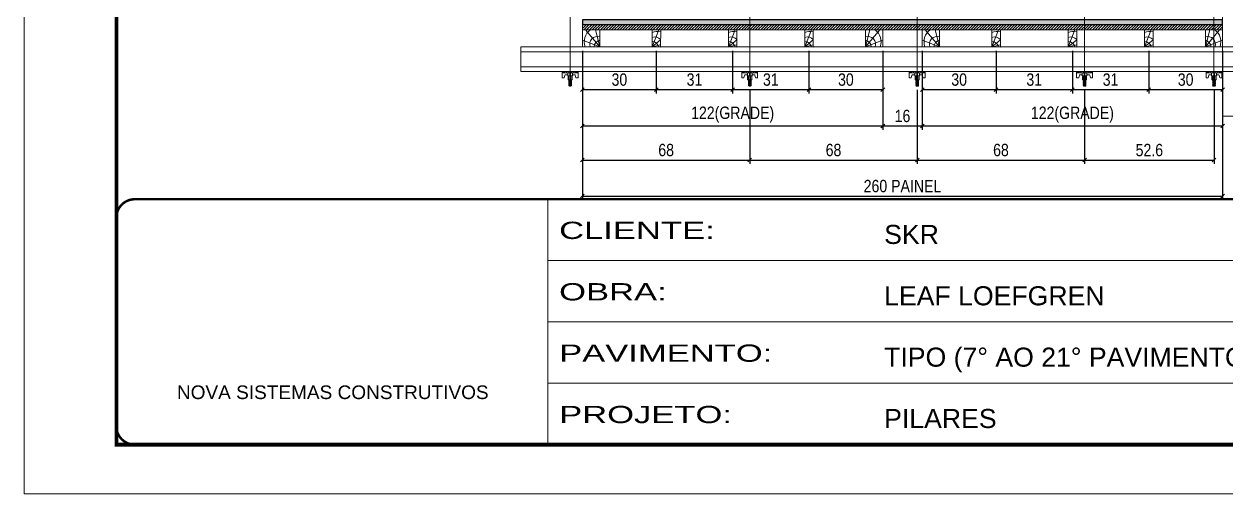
# Model space of a CAD drawing. Extents: x 14400 to 27878, y -21631 to 6985.
# Drawn here: x 14413 to 15390, y 1340 to 1722 of the extents above; entities that cross this region are included whole.
import ezdxf

# ---------------------------------------------------------------- set-up
doc = ezdxf.new("R2010")
doc.units = 0
doc.linetypes.add('CONTINUO', pattern=[0])
doc.linetypes.add('DASHED', pattern=[0.75, 0.5, -0.25])
doc.layers.add('CHAPA', color=1, linetype='Continuous')
doc.layers.add('COTA', color=241, linetype='Continuous')
for name, color, linetype, lineweight in [('Folhas', 255, 'Continuous', 9), ('Hachura', 251, 'Continuous', 9), ('Madeira', 126, 'Continuous', 18), ('Perfil Metálico', 224, 'Continuous', 18), ('SARRAFO DE PRESSAO', 251, 'DASHED', 9)]:
    doc.layers.add(name, color=color, linetype=linetype, lineweight=lineweight)
doc.styles.add('ARIAL', font='arial.ttf')
doc.styles.add('COTA TECNICA 2X', font='techl___.ttf', dxfattribs={"height": 10})
doc.styles.add('Tecnologia', font='')
doc.styles.get('Tecnologia').set_extended_font_data('Forgotten Futurist')
doc.dimstyles.new('SECAO PILAR', dxfattribs={"dimtxt": 10, "dimasz": 3, "dimexe": 3, "dimexo": 3, "dimgap": 3, "dimtad": 1, "dimdec": 1, "dimlfac": 0.5, "dimzin": 12, "dimdsep": 46, "dimtxsty": 'COTA TECNICA 2X', "dimblk1": 'OBLIQUE', "dimblk2": 'OBLIQUE', "dimsah": 1, "dimcen": 0.9, "dimclrd": 256, "dimclre": 256, "dimclrt": 256, "dimadec": 1, "dimazin": 3, "dimtfac": 1, "dimtdec": 1, "dimtmove": 0, "dimatfit": 3, "dimfxl": 1, "dimtolj": 1, "dimtzin": 12, "dimarcsym": 0})

# ---------------------------------------------------------------- blocks, each defined once
blk = doc.blocks.new('9999999999')
at = {"color": 30, "linetype": 'CONTINUO'}
for p, q in [((98564.56, 34230.21), (98564.56, 34429.45)), ((98564.56, 34379.64), (99583.98, 34379.64)), ((98564.56, 34329.83), (99487.98, 34329.83)), ((98564.56, 34280.02), (99487.98, 34280.02))]:
    blk.add_line(p, q, dxfattribs=at)
at = {"color": 30, "linetype": 'CONTINUO', "const_width": 2}
blk.add_lwpolyline([(99583.98, 34230.21), (99583.98, 34414.45, 0.414214), (99568.98, 34429.45), (98228.98, 34429.45, 0.414214), (98213.98, 34414.45), (98213.98, 34245.21, 0.414214), (98228.98, 34230.21), (99583.98, 34230.21)], format="xyb", dxfattribs=at)
at = {"layer": 'Folhas'}
blk.add_lwpolyline([(98138.98, 34190.21), (99623.98, 34190.21), (99623.98, 35240.21), (98138.98, 35240.21)], close=True, dxfattribs=at)
at = {"layer": 'Folhas', "color": 30, "const_width": 3}
blk.add_lwpolyline([(98213.98, 34230.21), (99583.98, 34230.21), (99583.98, 35200.21), (98213.98, 35200.21)], close=True, dxfattribs=at)
at = {"color": 7, "linetype": 'Continuous', "ltscale": 5, "style": 'ARIAL'}
for s, height, p in [('SKR', 15.483, (98837.68, 34393.13)), ('LEAF LOEFGREN', 15.4829, (98837.68, 34343.32)), ('TIPO (7° AO 21° PAVIMENTO)', 15.4829, (98837.68, 34293.51)), ('NOVA SISTEMAS CONSTRUTIVOS', 11.0592, (98263.19, 34267.21)), ('PILARES', 15.483, (98837.68, 34243.7))]:
    blk.add_text(s, height=height, dxfattribs=at).set_placement(p)
at = {"layer": 'Folhas', "color": 7, "style": 'Tecnologia', "width": 1.5}
for s, p in [('CLIENTE:', (98573.65, 34397.17)), ('OBRA:', (98573.65, 34347.31)), ('PAVIMENTO:', (98573.65, 34297.5)), ('PROJETO:', (98573.65, 34247.69))]:
    blk.add_text(s, height=14, dxfattribs=at).set_placement(p)
blk = doc.blocks.new('PONTALETE')
at = {"layer": 'Madeira'}
for q in [(2.71, 7), (7, 5.76), (7, 1.74)]:
    blk.add_line((0, 0), q, dxfattribs=at)
blk.add_lwpolyline([(0, 0), (7, 0), (7, 7), (0, 7)], close=True, dxfattribs=at)
for centre, radius, start, end in [((2.04, 0.06), 6.23, 37.2818, 109.0913), ((1.09, 0.9), 3.19, 343.603, 109.9847), ((-0.21, -0.78), 3.09, 14.6322, 86.0383)]:
    blk.add_arc(centre, radius, start, end, dxfattribs=at)
blk = doc.blocks.new('MEIO PONTALETE')
at = {"layer": 'Madeira'}
for q in [(2.71, 7), (3.5, 2.88), (3.5, 0.87)]:
    blk.add_line((0, 0), q, dxfattribs=at)
blk.add_lwpolyline([(0, 0), (3.5, 0), (3.5, 7), (0, 7)], close=True, dxfattribs=at)
for centre, radius, start, end in [((2.04, 0.06), 6.23, 76.4499, 109.0913), ((1.09, 0.9), 3.19, 40.9063, 109.9847), ((-0.21, -0.78), 3.09, 14.6322, 86.0383)]:
    blk.add_arc(centre, radius, start, end, dxfattribs=at)
blk = doc.blocks.new('_Oblique')
at = {"color": 0, "linetype": 'ByBlock', "lineweight": -2}
blk.add_line((-0.5, -0.5), (0.5, 0.5), dxfattribs=at)
blk = doc.blocks.new('*D1365')
at = {"layer": 'COTA', "lineweight": -2, "transparency": 16777216}
for p, q in [((23153.73, -638.55), (23153.73, -673.26)), ((23213.73, -638.56), (23213.73, -673.26)), ((23213.73, -670.26), (23153.73, -670.26))]:
    blk.add_line(p, q, dxfattribs=at)
at = {"layer": 'Defpoints', "color": 0, "transparency": 16777216}
for p in [(23153.73, -635.55), (23213.73, -635.56), (23153.73, -670.26)]:
    blk.add_point(p, dxfattribs=at)
at = {"layer": 'COTA', "lineweight": -2, "transparency": 16777216, "xscale": 3, "yscale": 3, "zscale": 3, "rotation": 180}
blk.add_blockref('_Oblique', (23153.73, -670.26), dxfattribs=at)
at = {"layer": 'COTA', "lineweight": -2, "transparency": 16777216, "xscale": 3, "yscale": 3, "zscale": 3}
blk.add_blockref('_Oblique', (23213.73, -670.26), dxfattribs=at)
at = {"layer": 'COTA', "transparency": 16777216, "insert": (23183.73, -662.05), "char_height": 10, "attachment_point": 5, "style": 'COTA TECNICA 2X'}
blk.add_mtext('\\A1;30', dxfattribs=at)
blk = doc.blocks.new('*D1366')
at = {"layer": 'COTA', "lineweight": -2, "transparency": 16777216}
for p, q in [((22969.73, -638.54), (22969.73, -702.68)), ((23213.73, -638.56), (23213.73, -702.68)), ((22969.73, -699.68), (23213.73, -699.68))]:
    blk.add_line(p, q, dxfattribs=at)
at = {"layer": 'Defpoints', "color": 0, "transparency": 16777216}
for p in [(22969.73, -635.54), (23213.73, -635.56), (23213.73, -699.68)]:
    blk.add_point(p, dxfattribs=at)
at = {"layer": 'COTA', "lineweight": -2, "transparency": 16777216, "xscale": 3, "yscale": 3, "zscale": 3, "rotation": 180}
blk.add_blockref('_Oblique', (22969.73, -699.68), dxfattribs=at)
at = {"layer": 'COTA', "lineweight": -2, "transparency": 16777216, "xscale": 3, "yscale": 3, "zscale": 3}
blk.add_blockref('_Oblique', (23213.73, -699.68), dxfattribs=at)
at = {"layer": 'COTA', "transparency": 16777216, "insert": (23091.73, -690.46), "char_height": 10, "attachment_point": 5, "style": 'COTA TECNICA 2X'}
blk.add_mtext('\\A1;122(GRADE)', dxfattribs=at)
blk = doc.blocks.new('*D1367')
at = {"layer": 'COTA', "lineweight": -2, "transparency": 16777216}
for p, q in [((23091.73, -638.55), (23091.73, -673.26)), ((23153.73, -638.55), (23153.73, -673.26)), ((23153.73, -670.26), (23091.73, -670.26))]:
    blk.add_line(p, q, dxfattribs=at)
at = {"layer": 'Defpoints', "color": 0, "transparency": 16777216}
for p in [(23091.73, -635.55), (23153.73, -635.55), (23091.73, -670.26)]:
    blk.add_point(p, dxfattribs=at)
at = {"layer": 'COTA', "lineweight": -2, "transparency": 16777216, "xscale": 3, "yscale": 3, "zscale": 3, "rotation": 180}
blk.add_blockref('_Oblique', (23091.73, -670.26), dxfattribs=at)
at = {"layer": 'COTA', "lineweight": -2, "transparency": 16777216, "xscale": 3, "yscale": 3, "zscale": 3}
blk.add_blockref('_Oblique', (23153.73, -670.26), dxfattribs=at)
at = {"layer": 'COTA', "transparency": 16777216, "insert": (23122.73, -662.05), "char_height": 10, "attachment_point": 5, "style": 'COTA TECNICA 2X'}
blk.add_mtext('\\A1;31', dxfattribs=at)
blk = doc.blocks.new('*D1368')
at = {"layer": 'COTA', "lineweight": -2, "transparency": 16777216}
for p, q in [((23029.73, -638.55), (23029.73, -673.26)), ((23091.73, -638.55), (23091.73, -673.26)), ((23091.73, -670.26), (23029.73, -670.26))]:
    blk.add_line(p, q, dxfattribs=at)
at = {"layer": 'Defpoints', "color": 0, "transparency": 16777216}
for p in [(23029.73, -635.55), (23091.73, -635.55), (23029.73, -670.26)]:
    blk.add_point(p, dxfattribs=at)
at = {"layer": 'COTA', "lineweight": -2, "transparency": 16777216, "xscale": 3, "yscale": 3, "zscale": 3, "rotation": 180}
blk.add_blockref('_Oblique', (23029.73, -670.26), dxfattribs=at)
at = {"layer": 'COTA', "lineweight": -2, "transparency": 16777216, "xscale": 3, "yscale": 3, "zscale": 3}
blk.add_blockref('_Oblique', (23091.73, -670.26), dxfattribs=at)
at = {"layer": 'COTA', "transparency": 16777216, "insert": (23060.73, -662.05), "char_height": 10, "attachment_point": 5, "style": 'COTA TECNICA 2X'}
blk.add_mtext('\\A1;31', dxfattribs=at)
blk = doc.blocks.new('*D1369')
at = {"layer": 'COTA', "lineweight": -2, "transparency": 16777216}
for p, q in [((22969.73, -638.55), (22969.73, -673.26)), ((23029.73, -638.55), (23029.73, -673.26)), ((23029.73, -670.26), (22969.73, -670.26))]:
    blk.add_line(p, q, dxfattribs=at)
at = {"layer": 'Defpoints', "color": 0, "transparency": 16777216}
for p in [(22969.73, -635.55), (23029.73, -635.55), (22969.73, -670.26)]:
    blk.add_point(p, dxfattribs=at)
at = {"layer": 'COTA', "lineweight": -2, "transparency": 16777216, "xscale": 3, "yscale": 3, "zscale": 3, "rotation": 180}
blk.add_blockref('_Oblique', (22969.73, -670.26), dxfattribs=at)
at = {"layer": 'COTA', "lineweight": -2, "transparency": 16777216, "xscale": 3, "yscale": 3, "zscale": 3}
blk.add_blockref('_Oblique', (23029.73, -670.26), dxfattribs=at)
at = {"layer": 'COTA', "transparency": 16777216, "insert": (22999.73, -662.05), "char_height": 10, "attachment_point": 5, "style": 'COTA TECNICA 2X'}
blk.add_mtext('\\A1;30', dxfattribs=at)
blk = doc.blocks.new('C')
at = {"layer": 'Hachura', "color": 0}
for p, q in [((0, 3.22), (0, -3.22)), ((0.45, 3.22), (0, 3.22)), ((0.46, 3.16), (0, 3.16)), ((0.46, 3.05), (0, 3.05)), ((0.46, 2.88), (0, 2.88)), ((0, 2.75), (0, -1.16)), ((0.46, 2.65), (0, 2.65)), ((0.46, 2.23), (0, 2.23)), ((0.46, 1.51), (0, 1.51)), ((0.39, 0.49), (0.17, 0.49)), ((0.45, -3.23), (0.45, 3.22)), ((0.45, 3.22), (2.58, 3.22)), ((1.74, 0.97), (0.45, 0.97)), ((1.45, 0.1), (0.45, 0.1)), ((1.35, 1.94), (1.35, 0.96)), ((2.58, 2.39), (1.47, 2.09)), ((1.74, -0.97), (1.74, 0.97)), ((1.74, 0.97), (1.74, 0.84)), ((1.74, 0.97), (1.74, 0.84)), ((1.74, 0.84), (3.35, 0.84)), ((3.35, 0.45), (1.74, 0.45)), ((2.58, 3.22), (2.58, 2.39)), ((3.32, 0.84), (3.32, -0.84)), ((3.35, 0.84), (3.35, -0.84)), ((3.68, 0.45), (3.35, 0.45)), ((3.84, -0.52), (3.35, 0.45)), ((3.35, 0.06), (3.67, -0.57)), ((3.68, 0.45), (4.16, -0.52)), ((3.72, 0.5), (4.25, -0.57)), ((4.37, -0.55), (3.83, 0.53)), ((4.15, 0.45), (3.93, 0.45)), ((4.42, -0.52), (3.93, 0.45)), ((4.15, 0.45), (4.26, 0.45)), ((4.26, 0.45), (4.74, -0.52)), ((4.3, 0.5), (4.83, -0.57)), ((4.95, -0.55), (4.41, 0.53)), ((4.51, 0.45), (4.84, 0.45)), ((5, -0.52), (4.51, 0.45)), ((4.84, 0.45), (5.32, -0.52)), ((4.88, 0.5), (5.41, -0.57)), ((5.53, -0.55), (4.99, 0.53)), ((5.58, -0.52), (5.09, 0.45)), ((5.42, 0.45), (5.09, 0.45)), ((5.58, -0.52), (5.09, 0.45)), ((5.42, 0.45), (5.74, -0.19)), ((5.46, 0.5), (5.74, -0.07)), ((5.74, 0.19), (5.57, 0.53)), ((5.74, 0.32), (5.68, 0.45)), ((5.68, 0.45), (5.74, 0.45)), ((5.74, 0.45), (5.9, 0.29)), ((5.74, 0.45), (5.74, -0.52)), ((5.9, -0.36), (5.9, 0.29)), ((0.45, 0), (0, 0)), ((0.46, -1.52), (0, -1.52)), ((0.46, -2.23), (0, -2.23)), ((0.46, -2.65), (0, -2.65)), ((0.46, -2.88), (0, -2.88)), ((0.46, -3.05), (0, -3.05)), ((0.46, -3.16), (0, -3.16)), ((0, -3.22), (2.57, -3.22)), ((0.08, -0.48), (0.29, -0.48)), ((0.29, -0.48), (0.4, -0.48)), ((0.45, 0), (0.45, -0.97)), ((0.45, -0.16), (1.45, -0.16)), ((0.45, -0.65), (0.45, -0.32)), ((0.45, -3.23), (0.45, -0.65)), ((0.45, -0.97), (1.74, -0.97)), ((1.35, -1.94), (1.35, -0.97)), ((2.58, -2.39), (1.47, -2.1)), ((3.35, -0.32), (1.74, -0.32)), ((3.35, -0.84), (1.74, -0.84)), ((2.58, -3.23), (2.58, -2.39)), ((3.35, -0.07), (3.58, -0.52)), ((3.35, -0.52), (3.58, -0.52)), ((3.84, -0.52), (4.16, -0.52)), ((4.42, -0.52), (4.74, -0.52)), ((4.63, -0.52), (4.74, -0.52)), ((5, -0.52), (5.32, -0.52)), ((5.58, -0.52), (5.74, -0.52)), ((5.74, -0.52), (5.9, -0.36)), ((5.74, -0.52), (5.74, -0.52))]:
    blk.add_line(p, q, dxfattribs=at)
for centre, radius, start, end in [((1.52, 1.94), 0.161, 104.7436, 180), ((1.44, -0.03), 0.129, 272.695, 87.305), ((3.81, 0.39), 0.143, 25.5688, 154.4312), ((4.39, 0.39), 0.143, 25.5688, 154.4312), ((4.97, 0.39), 0.143, 25.5688, 154.4312), ((5.55, 0.39), 0.143, 25.5688, 154.4312), ((0.17, -0.37), 0.174, 221.744, 317.8592), ((1.52, -1.94), 0.161, 180, 255.2564), ((3.71, -0.4), 0.174, 222.1408, 318.256), ((4.29, -0.4), 0.174, 222.1408, 318.256), ((4.87, -0.4), 0.174, 222.1408, 318.256), ((5.45, -0.4), 0.174, 222.1408, 318.256), ((5.61, -0.4), 0.174, 317.8592, 318.256)]:
    blk.add_arc(centre, radius, start, end, dxfattribs=at)
blk = doc.blocks.new('*D1360')
at = {"layer": 'COTA', "lineweight": -2, "transparency": 16777216}
for p, q in [((23429.73, -638.55), (23429.73, -673.26)), ((23489.73, -638.56), (23489.73, -673.26)), ((23489.73, -670.26), (23429.73, -670.26))]:
    blk.add_line(p, q, dxfattribs=at)
at = {"layer": 'Defpoints', "color": 0, "transparency": 16777216}
for p in [(23429.73, -635.55), (23489.73, -635.56), (23429.73, -670.26)]:
    blk.add_point(p, dxfattribs=at)
at = {"layer": 'COTA', "lineweight": -2, "transparency": 16777216, "xscale": 3, "yscale": 3, "zscale": 3, "rotation": 180}
blk.add_blockref('_Oblique', (23429.73, -670.26), dxfattribs=at)
at = {"layer": 'COTA', "lineweight": -2, "transparency": 16777216, "xscale": 3, "yscale": 3, "zscale": 3}
blk.add_blockref('_Oblique', (23489.73, -670.26), dxfattribs=at)
at = {"layer": 'COTA', "transparency": 16777216, "insert": (23459.73, -662.05), "char_height": 10, "attachment_point": 5, "style": 'COTA TECNICA 2X'}
blk.add_mtext('\\A1;30', dxfattribs=at)
blk = doc.blocks.new('*D1361')
at = {"layer": 'COTA', "lineweight": -2, "transparency": 16777216}
for p, q in [((23245.74, -638.54), (23245.74, -702.68)), ((23489.73, -638.56), (23489.73, -702.68)), ((23245.74, -699.68), (23489.73, -699.68))]:
    blk.add_line(p, q, dxfattribs=at)
at = {"layer": 'Defpoints', "color": 0, "transparency": 16777216}
for p in [(23245.74, -635.54), (23489.73, -635.56), (23489.73, -699.68)]:
    blk.add_point(p, dxfattribs=at)
at = {"layer": 'COTA', "lineweight": -2, "transparency": 16777216, "xscale": 3, "yscale": 3, "zscale": 3, "rotation": 180}
blk.add_blockref('_Oblique', (23245.74, -699.68), dxfattribs=at)
at = {"layer": 'COTA', "lineweight": -2, "transparency": 16777216, "xscale": 3, "yscale": 3, "zscale": 3}
blk.add_blockref('_Oblique', (23489.73, -699.68), dxfattribs=at)
at = {"layer": 'COTA', "transparency": 16777216, "insert": (23367.74, -690.46), "char_height": 10, "attachment_point": 5, "style": 'COTA TECNICA 2X'}
blk.add_mtext('\\A1;122(GRADE)', dxfattribs=at)
blk = doc.blocks.new('*D1362')
at = {"layer": 'COTA', "lineweight": -2, "transparency": 16777216}
for p, q in [((23367.73, -638.55), (23367.73, -673.26)), ((23429.73, -638.55), (23429.73, -673.26)), ((23429.73, -670.26), (23367.73, -670.26))]:
    blk.add_line(p, q, dxfattribs=at)
at = {"layer": 'Defpoints', "color": 0, "transparency": 16777216}
for p in [(23367.73, -635.55), (23429.73, -635.55), (23367.73, -670.26)]:
    blk.add_point(p, dxfattribs=at)
at = {"layer": 'COTA', "lineweight": -2, "transparency": 16777216, "xscale": 3, "yscale": 3, "zscale": 3, "rotation": 180}
blk.add_blockref('_Oblique', (23367.73, -670.26), dxfattribs=at)
at = {"layer": 'COTA', "lineweight": -2, "transparency": 16777216, "xscale": 3, "yscale": 3, "zscale": 3}
blk.add_blockref('_Oblique', (23429.73, -670.26), dxfattribs=at)
at = {"layer": 'COTA', "transparency": 16777216, "insert": (23398.73, -662.05), "char_height": 10, "attachment_point": 5, "style": 'COTA TECNICA 2X'}
blk.add_mtext('\\A1;31', dxfattribs=at)
blk = doc.blocks.new('*D1363')
at = {"layer": 'COTA', "lineweight": -2, "transparency": 16777216}
for p, q in [((23305.73, -638.55), (23305.73, -673.26)), ((23367.73, -638.55), (23367.73, -673.26)), ((23367.73, -670.26), (23305.73, -670.26))]:
    blk.add_line(p, q, dxfattribs=at)
at = {"layer": 'Defpoints', "color": 0, "transparency": 16777216}
for p in [(23305.73, -635.55), (23367.73, -635.55), (23305.73, -670.26)]:
    blk.add_point(p, dxfattribs=at)
at = {"layer": 'COTA', "lineweight": -2, "transparency": 16777216, "xscale": 3, "yscale": 3, "zscale": 3, "rotation": 180}
blk.add_blockref('_Oblique', (23305.73, -670.26), dxfattribs=at)
at = {"layer": 'COTA', "lineweight": -2, "transparency": 16777216, "xscale": 3, "yscale": 3, "zscale": 3}
blk.add_blockref('_Oblique', (23367.73, -670.26), dxfattribs=at)
at = {"layer": 'COTA', "transparency": 16777216, "insert": (23336.73, -662.05), "char_height": 10, "attachment_point": 5, "style": 'COTA TECNICA 2X'}
blk.add_mtext('\\A1;31', dxfattribs=at)
blk = doc.blocks.new('*D1364')
at = {"layer": 'COTA', "lineweight": -2, "transparency": 16777216}
for p, q in [((23245.74, -638.55), (23245.74, -673.26)), ((23305.73, -638.55), (23305.73, -673.26)), ((23305.73, -670.26), (23245.74, -670.26))]:
    blk.add_line(p, q, dxfattribs=at)
at = {"layer": 'Defpoints', "color": 0, "transparency": 16777216}
for p in [(23245.74, -635.55), (23305.73, -635.55), (23245.74, -670.26)]:
    blk.add_point(p, dxfattribs=at)
at = {"layer": 'COTA', "lineweight": -2, "transparency": 16777216, "xscale": 3, "yscale": 3, "zscale": 3, "rotation": 180}
blk.add_blockref('_Oblique', (23245.74, -670.26), dxfattribs=at)
at = {"layer": 'COTA', "lineweight": -2, "transparency": 16777216, "xscale": 3, "yscale": 3, "zscale": 3}
blk.add_blockref('_Oblique', (23305.73, -670.26), dxfattribs=at)
at = {"layer": 'COTA', "transparency": 16777216, "insert": (23275.74, -662.05), "char_height": 10, "attachment_point": 5, "style": 'COTA TECNICA 2X'}
blk.add_mtext('\\A1;30', dxfattribs=at)
blk = doc.blocks.new('*D1370')
at = {"layer": 'COTA', "lineweight": -2, "transparency": 16777216}
for p, q in [((23213.75, -638.55), (23213.75, -702.68)), ((23245.74, -638.55), (23245.74, -702.68)), ((23213.75, -699.68), (23245.74, -699.68))]:
    blk.add_line(p, q, dxfattribs=at)
at = {"layer": 'Defpoints', "color": 0, "transparency": 16777216}
for p in [(23213.75, -635.55), (23245.74, -635.55), (23245.74, -699.68)]:
    blk.add_point(p, dxfattribs=at)
at = {"layer": 'COTA', "lineweight": -2, "transparency": 16777216, "xscale": 3, "yscale": 3, "zscale": 3, "rotation": 180}
blk.add_blockref('_Oblique', (23213.75, -699.68), dxfattribs=at)
at = {"layer": 'COTA', "lineweight": -2, "transparency": 16777216, "xscale": 3, "yscale": 3, "zscale": 3}
blk.add_blockref('_Oblique', (23245.74, -699.68), dxfattribs=at)
at = {"layer": 'COTA', "transparency": 16777216, "insert": (23229.74, -691.58), "char_height": 10, "attachment_point": 5, "style": 'COTA TECNICA 2X'}
blk.add_mtext('\\A1;16', dxfattribs=at)
blk = doc.blocks.new('*D1372')
at = {"layer": 'COTA', "lineweight": -2, "transparency": 16777216}
for p, q in [((22969.67, -638.6), (22969.67, -759.59)), ((23489.73, -692.55), (23489.73, -759.59)), ((22969.67, -756.59), (23489.73, -756.59))]:
    blk.add_line(p, q, dxfattribs=at)
at = {"layer": 'Defpoints', "color": 0, "transparency": 16777216}
for p in [(22969.67, -635.6), (23489.73, -689.55), (23489.73, -756.59)]:
    blk.add_point(p, dxfattribs=at)
at = {"layer": 'COTA', "lineweight": -2, "transparency": 16777216, "xscale": 3, "yscale": 3, "zscale": 3, "rotation": 180}
blk.add_blockref('_Oblique', (22969.67, -756.59), dxfattribs=at)
at = {"layer": 'COTA', "lineweight": -2, "transparency": 16777216, "xscale": 3, "yscale": 3, "zscale": 3}
blk.add_blockref('_Oblique', (23489.73, -756.59), dxfattribs=at)
at = {"layer": 'COTA', "transparency": 16777216, "insert": (23229.7, -748.49), "char_height": 10, "attachment_point": 5, "style": 'COTA TECNICA 2X'}
blk.add_mtext('\\A1;260 PAINEL', dxfattribs=at)
blk = doc.blocks.new('*D1394')
at = {"layer": 'COTA', "lineweight": -2, "transparency": 16777216}
for p, q in [((22969.75, -638.55), (22969.75, -730.37)), ((23105.68, -670.35), (23105.68, -730.37)), ((22969.75, -727.37), (23105.68, -727.37))]:
    blk.add_line(p, q, dxfattribs=at)
at = {"layer": 'Defpoints', "color": 0, "transparency": 16777216}
for p in [(22969.75, -635.55), (23105.68, -667.35), (23105.68, -727.37)]:
    blk.add_point(p, dxfattribs=at)
at = {"layer": 'COTA', "lineweight": -2, "transparency": 16777216, "xscale": 3, "yscale": 3, "zscale": 3, "rotation": 180}
blk.add_blockref('_Oblique', (22969.75, -727.37), dxfattribs=at)
at = {"layer": 'COTA', "lineweight": -2, "transparency": 16777216, "xscale": 3, "yscale": 3, "zscale": 3}
blk.add_blockref('_Oblique', (23105.68, -727.37), dxfattribs=at)
at = {"layer": 'COTA', "transparency": 16777216, "insert": (23037.72, -719.24), "char_height": 10, "attachment_point": 5, "style": 'COTA TECNICA 2X'}
blk.add_mtext('\\A1;68', dxfattribs=at)
blk = doc.blocks.new('*D1395')
at = {"layer": 'COTA', "lineweight": -2, "transparency": 16777216}
for p, q in [((23105.68, -670.35), (23105.68, -730.37)), ((23241.68, -670.35), (23241.68, -730.37)), ((23105.68, -727.37), (23241.68, -727.37))]:
    blk.add_line(p, q, dxfattribs=at)
at = {"layer": 'Defpoints', "color": 0, "transparency": 16777216}
for p in [(23105.68, -667.35), (23241.68, -667.35), (23241.68, -727.37)]:
    blk.add_point(p, dxfattribs=at)
at = {"layer": 'COTA', "lineweight": -2, "transparency": 16777216, "xscale": 3, "yscale": 3, "zscale": 3, "rotation": 180}
blk.add_blockref('_Oblique', (23105.68, -727.37), dxfattribs=at)
at = {"layer": 'COTA', "lineweight": -2, "transparency": 16777216, "xscale": 3, "yscale": 3, "zscale": 3}
blk.add_blockref('_Oblique', (23241.68, -727.37), dxfattribs=at)
at = {"layer": 'COTA', "transparency": 16777216, "insert": (23173.68, -719.24), "char_height": 10, "attachment_point": 5, "style": 'COTA TECNICA 2X'}
blk.add_mtext('\\A1;68', dxfattribs=at)
blk = doc.blocks.new('*D1396')
at = {"layer": 'COTA', "lineweight": -2, "transparency": 16777216}
for p, q in [((23241.68, -670.35), (23241.68, -730.37)), ((23377.68, -670.35), (23377.68, -730.37)), ((23241.68, -727.37), (23377.68, -727.37))]:
    blk.add_line(p, q, dxfattribs=at)
at = {"layer": 'Defpoints', "color": 0, "transparency": 16777216}
for p in [(23241.68, -667.35), (23377.68, -667.35), (23377.68, -727.37)]:
    blk.add_point(p, dxfattribs=at)
at = {"layer": 'COTA', "lineweight": -2, "transparency": 16777216, "xscale": 3, "yscale": 3, "zscale": 3, "rotation": 180}
blk.add_blockref('_Oblique', (23241.68, -727.37), dxfattribs=at)
at = {"layer": 'COTA', "lineweight": -2, "transparency": 16777216, "xscale": 3, "yscale": 3, "zscale": 3}
blk.add_blockref('_Oblique', (23377.68, -727.37), dxfattribs=at)
at = {"layer": 'COTA', "transparency": 16777216, "insert": (23309.68, -719.24), "char_height": 10, "attachment_point": 5, "style": 'COTA TECNICA 2X'}
blk.add_mtext('\\A1;68', dxfattribs=at)
blk = doc.blocks.new('*D1397')
at = {"layer": 'COTA', "lineweight": -2, "transparency": 16777216}
for p, q in [((23377.68, -670.35), (23377.68, -730.37)), ((23482.81, -670.35), (23482.81, -730.37)), ((23377.68, -727.37), (23482.81, -727.37))]:
    blk.add_line(p, q, dxfattribs=at)
at = {"layer": 'Defpoints', "color": 0, "transparency": 16777216}
for p in [(23377.68, -667.35), (23482.81, -667.35), (23482.81, -727.37)]:
    blk.add_point(p, dxfattribs=at)
at = {"layer": 'COTA', "lineweight": -2, "transparency": 16777216, "xscale": 3, "yscale": 3, "zscale": 3, "rotation": 180}
blk.add_blockref('_Oblique', (23377.68, -727.37), dxfattribs=at)
at = {"layer": 'COTA', "lineweight": -2, "transparency": 16777216, "xscale": 3, "yscale": 3, "zscale": 3}
blk.add_blockref('_Oblique', (23482.81, -727.37), dxfattribs=at)
at = {"layer": 'COTA', "transparency": 16777216, "insert": (23430.25, -719.26), "char_height": 10, "attachment_point": 5, "style": 'COTA TECNICA 2X'}
blk.add_mtext('\\A1;52.6', dxfattribs=at)
blk = doc.blocks.new('A$Ca35a57a1')
at = {"layer": 'Hachura'}
h = blk.add_hatch(color=256, dxfattribs=at)
h.dxf.hatch_style = 1
h.paths.add_polyline_path([(570.22, 142.38), (570.22, 145.98), (50.22, 145.98), (50.22, 142.38)])
h = blk.add_hatch(dxfattribs=at)
h.set_pattern_fill('ANSI31', color=256, scale=0.5, angle=360, style=0)
h.set_pattern_definition([(45, (7214.9606, 1533.2216), (-1.122532, 1.122532), [])])
h.paths.add_polyline_path([(570.22, 142.37), (570.22, 137.99), (50.22, 137.96), (50.22, 142.38)])
at = {"layer": 'CHAPA'}
blk.add_lwpolyline([(570.22, 145.98), (50.22, 145.98), (50.22, 142.38), (570.22, 142.38)], close=True, dxfattribs=at)
at = {"layer": 'Hachura'}
for p, q in [((40.12, 93.24), (40.13, 233.13)), ((186.06, 93.24), (186.07, 233.13)), ((322.06, 93.24), (322.07, 233.13)), ((458.06, 93.24), (458.07, 233.13)), ((563.19, 93.24), (563.2, 175.86))]:
    blk.add_line(p, q, dxfattribs=at)
blk.add_lwpolyline([(50.22, 142.38), (570.22, 142.38), (570.22, 137.98), (50.22, 137.98)], close=True, dxfattribs=at)
at = {"layer": 'Madeira'}
for points in [[(50.2, 124.04), (50.22, 138.04), (294.21, 138.04), (294.19, 124.04)], [(326.21, 124.04), (326.22, 138.04), (570.22, 138.04), (570.2, 124.04)]]:
    blk.add_lwpolyline(points, close=True, dxfattribs=at)
at = {"layer": 'Perfil Metálico'}
for points in [[(570.18, 697.93), (590.18, 697.93), (590.19, 67.93), (570.19, 67.93)], [(0, 104.04), (0, 124.04), (633.63, 124.04), (633.63, 104.04)]]:
    blk.add_lwpolyline(points, close=True, dxfattribs=at)
for points in [[(0, 120.04), (633.63, 120.04)], [(633.63, 108.04), (0, 108.04)]]:
    blk.add_lwpolyline(points, dxfattribs=at)
at = {"layer": 'Hachura', "linetype": 'Continuous', "xscale": -2, "yscale": 2, "zscale": 2, "rotation": 90}
for p in [(40.12, 104.04), (186.06, 104.04), (322.06, 104.04), (458.06, 104.04), (563.19, 104.04)]:
    blk.add_blockref('C', p, dxfattribs=at)
at = {"layer": 'Madeira'}
for name, p, xscale, yscale, zscale, rotation in [('PONTALETE', (64.2, 124.04), 2, 2, 2, 89.93708930310329), ('MEIO PONTALETE', (106.7, 124.04), 1.999999997962732, 1.999999997962732, 1.999999997962732, 359.9370893031033), ('MEIO PONTALETE', (168.7, 124.04), 1.999999997962732, 1.999999997962732, 1.999999997962732, 359.9370893031033), ('MEIO PONTALETE', (230.7, 124.04), 1.999999997962732, 1.999999997962732, 1.999999997962732, 359.9370893031033), ('PONTALETE', (280.19, 124.06), -2, 2, 2, 269.9370893031033), ('PONTALETE', (340.21, 124.04), 2, 2, 2, 89.93708930310329), ('MEIO PONTALETE', (382.71, 124.04), 1.999999997962732, 1.999999997962732, 1.999999997962732, 359.9370893031033), ('MEIO PONTALETE', (444.71, 124.04), 1.999999997962732, 1.999999997962732, 1.999999997962732, 359.9370893031033), ('MEIO PONTALETE', (506.71, 124.04), 1.999999997962732, 1.999999997962732, 1.999999997962732, 359.9370893031033), ('PONTALETE', (556.2, 124.06), -2, 2, 2, 269.9370893031033)]:
    blk.add_blockref(name, p, dxfattribs=dict(at, xscale=xscale, yscale=yscale, zscale=zscale, rotation=rotation))
at = {"layer": 'COTA'}
dim = blk.add_linear_dim(base=(570.18, 3), p1=(50.12, 123.99), p2=(570.18, 70.04), text='<> PAINEL', dimstyle='SECAO PILAR', dxfattribs=at)
dim.commit()
dim.dimension.update_dxf_attribs({"geometry": '*D1372', "text_midpoint": (310.15, 11.1), "insert": (-22919.55, 759.59)})
for base, p1, p2, picture, middle in [((294.17, 59.91), (50.18, 124.06), (294.17, 124.03), '*D1366', (172.18, 69.13)), ((570.18, 59.91), (326.19, 124.06), (570.18, 124.03), '*D1361', (448.18, 69.13))]:
    dim = blk.add_linear_dim(base=base, p1=p1, p2=p2, angle=180, text='<>(GRADE)', dimstyle='SECAO PILAR', dxfattribs=at)
    dim.commit()
    dim.dimension.update_dxf_attribs({"geometry": picture, "text_midpoint": middle, "insert": (-22919.55, 759.59)})
for base, p1, p2, picture, middle in [((50.18, 89.33), (110.17, 124.04), (50.18, 124.04), '*D1369', (80.18, 97.55)), ((110.17, 89.33), (172.17, 124.04), (110.17, 124.04), '*D1368', (141.17, 97.55)), ((172.17, 89.33), (234.17, 124.04), (172.17, 124.04), '*D1367', (203.17, 97.55)), ((234.17, 89.33), (294.17, 124.03), (234.17, 124.04), '*D1365', (264.17, 97.55)), ((326.19, 89.33), (386.18, 124.04), (326.19, 124.04), '*D1364', (356.18, 97.55)), ((386.18, 89.33), (448.18, 124.04), (386.18, 124.04), '*D1363', (417.18, 97.55)), ((448.18, 89.33), (510.18, 124.04), (448.18, 124.04), '*D1362', (479.18, 97.55)), ((510.18, 89.33), (570.18, 124.03), (510.18, 124.04), '*D1360', (540.18, 97.55))]:
    dim = blk.add_linear_dim(base=base, p1=p1, p2=p2, angle=180, dimstyle='SECAO PILAR', dxfattribs=at)
    dim.commit()
    dim.dimension.update_dxf_attribs({"geometry": picture, "text_midpoint": middle, "insert": (-22919.55, 759.59)})
for base, p1, p2, picture, middle in [((186.13, 32.22), (50.2, 124.04), (186.13, 92.24), '*D1394', (118.17, 40.35)), ((326.19, 59.91), (294.19, 124.04), (326.19, 124.04), '*D1370', (310.19, 68.01)), ((322.13, 32.22), (186.13, 92.24), (322.13, 92.24), '*D1395', (254.13, 40.35))]:
    dim = blk.add_linear_dim(base=base, p1=p1, p2=p2, dimstyle='SECAO PILAR', dxfattribs=at)
    dim.commit()
    dim.dimension.update_dxf_attribs({"geometry": picture, "text_midpoint": middle, "insert": (-22919.55, 759.59)})
for base, p1, p2, picture, middle in [((458.13, 32.22), (322.13, 92.24), (458.13, 92.24), '*D1396', (390.13, 40.35)), ((563.26, 32.22), (458.13, 92.24), (563.26, 92.24), '*D1397', (510.7, 40.33))]:
    dim = blk.add_linear_dim(base=base, p1=p1, p2=p2, dimstyle='SECAO PILAR', override={"dimtmove": 1}, dxfattribs=at)
    dim.commit()
    dim.dimension.update_dxf_attribs({"geometry": picture, "text_midpoint": middle, "insert": (-22919.55, 759.59)})

msp = doc.modelspace()

# ---------------------------------------------------------------- block references
msp.add_blockref('A$Ca35a57a1', (14816.919, 1579.193))
at = {"layer": 'SARRAFO DE PRESSAO', "color": 6, "linetype": 'ByBlock'}
msp.add_blockref('9999999999', (-83725.511, -32849.778), dxfattribs=at)

doc.saveas('drawing.dxf')
